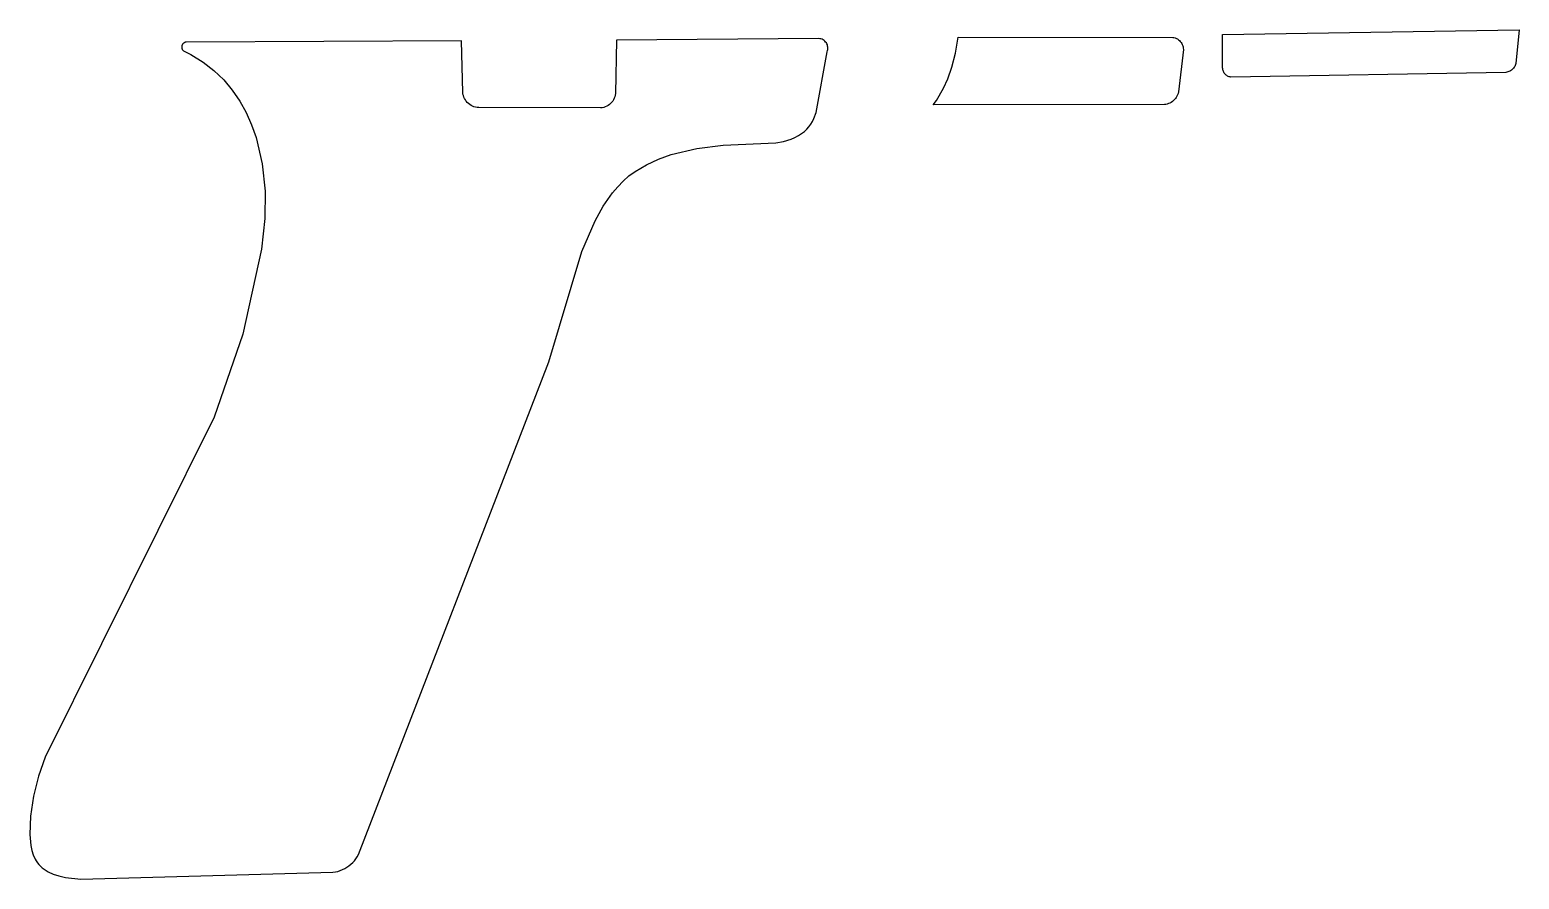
# Model space of a CAD drawing. Header units: metres. Extents: x 21 to 180, y -293 to -202.
import ezdxf

# ---------------------------------------------------------------- set-up
doc = ezdxf.new("R2010")
doc.units = ezdxf.units.M

msp = doc.modelspace()

# ---------------------------------------------------------------- linework, layer by layer
for points in [[(104.925876, -202.957684), (83.372452, -203.103226), (83.262978, -208.819242), (83.232244, -208.992978), (83.184746, -209.160364), (83.1215, -209.320638), (83.043522, -209.472784), (82.951828, -209.61604), (82.84718, -209.74939), (82.730594, -209.872072), (82.602832, -209.98307), (82.46491, -210.081622), (82.31759, -210.166712), (82.162142, -210.237578), (81.999328, -210.293204), (81.82991, -210.332828), (81.654904, -210.355688), (68.659502, -210.316318), (68.480432, -210.30311), (68.306696, -210.272376), (68.13931, -210.224878), (67.979036, -210.161886), (67.82689, -210.083908), (67.683634, -209.992214), (67.550284, -209.887566), (67.427602, -209.77098), (67.316604, -209.643218), (67.218052, -209.505296), (67.132962, -209.35823), (67.062096, -209.202782), (67.00647, -209.039968), (66.966846, -208.87055), (66.943986, -208.695544), (66.808858, -203.17587), (37.398452, -203.332842), (37.349938, -203.338938), (37.30371, -203.349098), (37.260022, -203.363068), (37.21862, -203.38034), (37.179758, -203.400914), (37.143436, -203.424536), (37.109908, -203.450952), (37.07892, -203.479908), (37.050726, -203.51115), (37.025326, -203.544424), (37.00272, -203.57973), (36.982908, -203.61656), (36.966144, -203.654914), (36.952174, -203.694284), (36.941252, -203.73467), (36.933378, -203.775564), (36.928806, -203.816966), (36.927282, -203.858622), (36.92906, -203.900278), (36.93414, -203.94168), (36.942522, -203.982574), (36.95446, -204.02296), (36.9697, -204.06233), (36.988496, -204.10043), (37.010848, -204.13726), (37.03701, -204.172566), (37.066728, -204.20584), (37.100256, -204.237082), (37.137594, -204.266038), (37.178742, -204.292454), (37.920422, -204.667612), (39.213536, -205.458568), (40.376348, -206.35849), (41.413176, -207.35798), (42.328846, -208.447132), (43.12793, -209.616548), (43.814746, -210.856322), (44.39412, -212.156802), (44.87037, -213.508336), (45.532294, -216.325704), (45.83684, -219.23121), (45.820584, -222.147384), (45.459396, -225.441256), (43.44797, -234.51566), (40.390064, -243.381276), (22.362668, -279.649936), (21.644864, -281.709368), (21.10232, -283.810456), (20.778216, -285.956756), (20.709128, -287.917382), (20.810728, -289.089338), (20.91944, -289.61334), (21.073364, -290.096194), (21.277326, -290.538154), (21.3995, -290.74364), (21.535898, -290.938966), (21.687282, -291.124132), (21.85416, -291.299138), (22.037294, -291.463984), (22.236938, -291.61867), (22.689058, -291.897816), (23.215346, -292.13683), (23.820628, -292.335712), (24.50973, -292.494462), (26.158698, -292.692328), (53.078888, -291.955728), (53.346858, -291.91458), (53.608732, -291.853366), (53.863494, -291.772848), (54.110382, -291.673788), (54.34838, -291.556694), (54.576472, -291.422328), (54.793642, -291.271198), (54.999128, -291.104066), (55.19166, -290.921694), (55.370476, -290.724844), (55.53456, -290.514024), (55.68315, -290.289742), (55.814976, -290.053014), (76.135738, -237.460536), (79.665576, -225.68281), (81.07045, -222.39478), (81.944972, -220.840808), (82.943954, -219.413328), (83.492594, -218.76258), (84.07527, -218.162124), (84.692744, -217.618056), (85.346032, -217.136726), (86.568026, -216.414096), (87.851742, -215.820244), (89.18448, -215.341962), (91.94673, -214.678514), (94.754192, -214.31758), (100.390198, -214.079836), (101.207824, -213.929722), (102.01275, -213.68004), (102.410006, -213.510114), (102.803706, -213.305898), (103.130604, -213.100158), (103.421942, -212.875114), (103.68026, -212.632036), (103.908098, -212.371432), (104.107742, -212.094572), (104.281732, -211.802218), (104.432608, -211.495132), (104.674416, -210.84032), (105.848912, -204.366368), (105.893616, -204.240892), (105.921048, -204.114908), (105.93197, -203.989432), (105.927144, -203.865734), (105.907332, -203.745084), (105.873296, -203.628752), (105.825798, -203.517754), (105.7656, -203.41336), (105.693718, -203.316586), (105.61066, -203.228956), (105.517442, -203.151232), (105.414826, -203.084938), (105.30332, -203.03109), (105.18394, -202.990958), (105.057448, -202.965812), (104.924606, -202.956922)], [(117.19052, -210.012788), (117.514624, -209.57413), (118.276116, -208.24317), (118.72214, -207.235806), (119.15902, -205.996794), (119.547132, -204.523086), (119.846852, -202.812142), (142.751556, -202.820016), (142.888208, -202.842876), (143.019272, -202.880214), (143.143986, -202.93076), (143.261842, -202.994006), (143.371824, -203.068936), (143.47317, -203.154534), (143.565372, -203.250038), (143.647414, -203.354686), (143.718788, -203.467462), (143.778732, -203.587604), (143.82623, -203.71435), (143.860774, -203.846684), (143.881602, -203.983844), (143.887698, -204.124814), (143.359886, -208.648808), (143.319754, -208.803494), (143.266668, -208.95183), (143.201136, -209.093308), (143.12392, -209.227166), (143.035528, -209.352642), (142.936976, -209.469228), (142.828772, -209.576416), (142.711678, -209.673444), (142.586456, -209.75955), (142.453868, -209.834226), (142.314422, -209.89671), (142.16888, -209.946494), (142.018004, -209.982816), (141.862556, -210.005168), (117.19052, -210.012788)], [(148.08327, -206.083154), (148.08327, -202.521566), (179.751228, -202.013566), (179.375562, -205.611222), (179.348892, -205.718664), (179.31257, -205.821788), (179.267358, -205.92034), (179.213764, -206.013558), (179.152296, -206.101188), (179.083462, -206.182468), (179.00777, -206.257144), (178.925728, -206.324962), (178.837844, -206.38516), (178.744372, -206.43723), (178.646074, -206.480918), (178.543458, -206.515716), (178.437032, -206.541116), (178.327304, -206.55661), (148.969476, -207.064864), (148.871432, -207.049878), (148.776944, -207.025494), (148.686266, -206.99222), (148.599906, -206.950564), (148.518626, -206.901034), (148.44268, -206.844138), (148.372576, -206.780384), (148.308822, -206.71028), (148.251926, -206.634334), (148.202396, -206.553054), (148.16074, -206.466694), (148.127466, -206.376016), (148.103082, -206.281528), (148.088096, -206.183484), (148.083016, -206.082646)]]:
    msp.add_lwpolyline(points)

doc.saveas('drawing.dxf')
